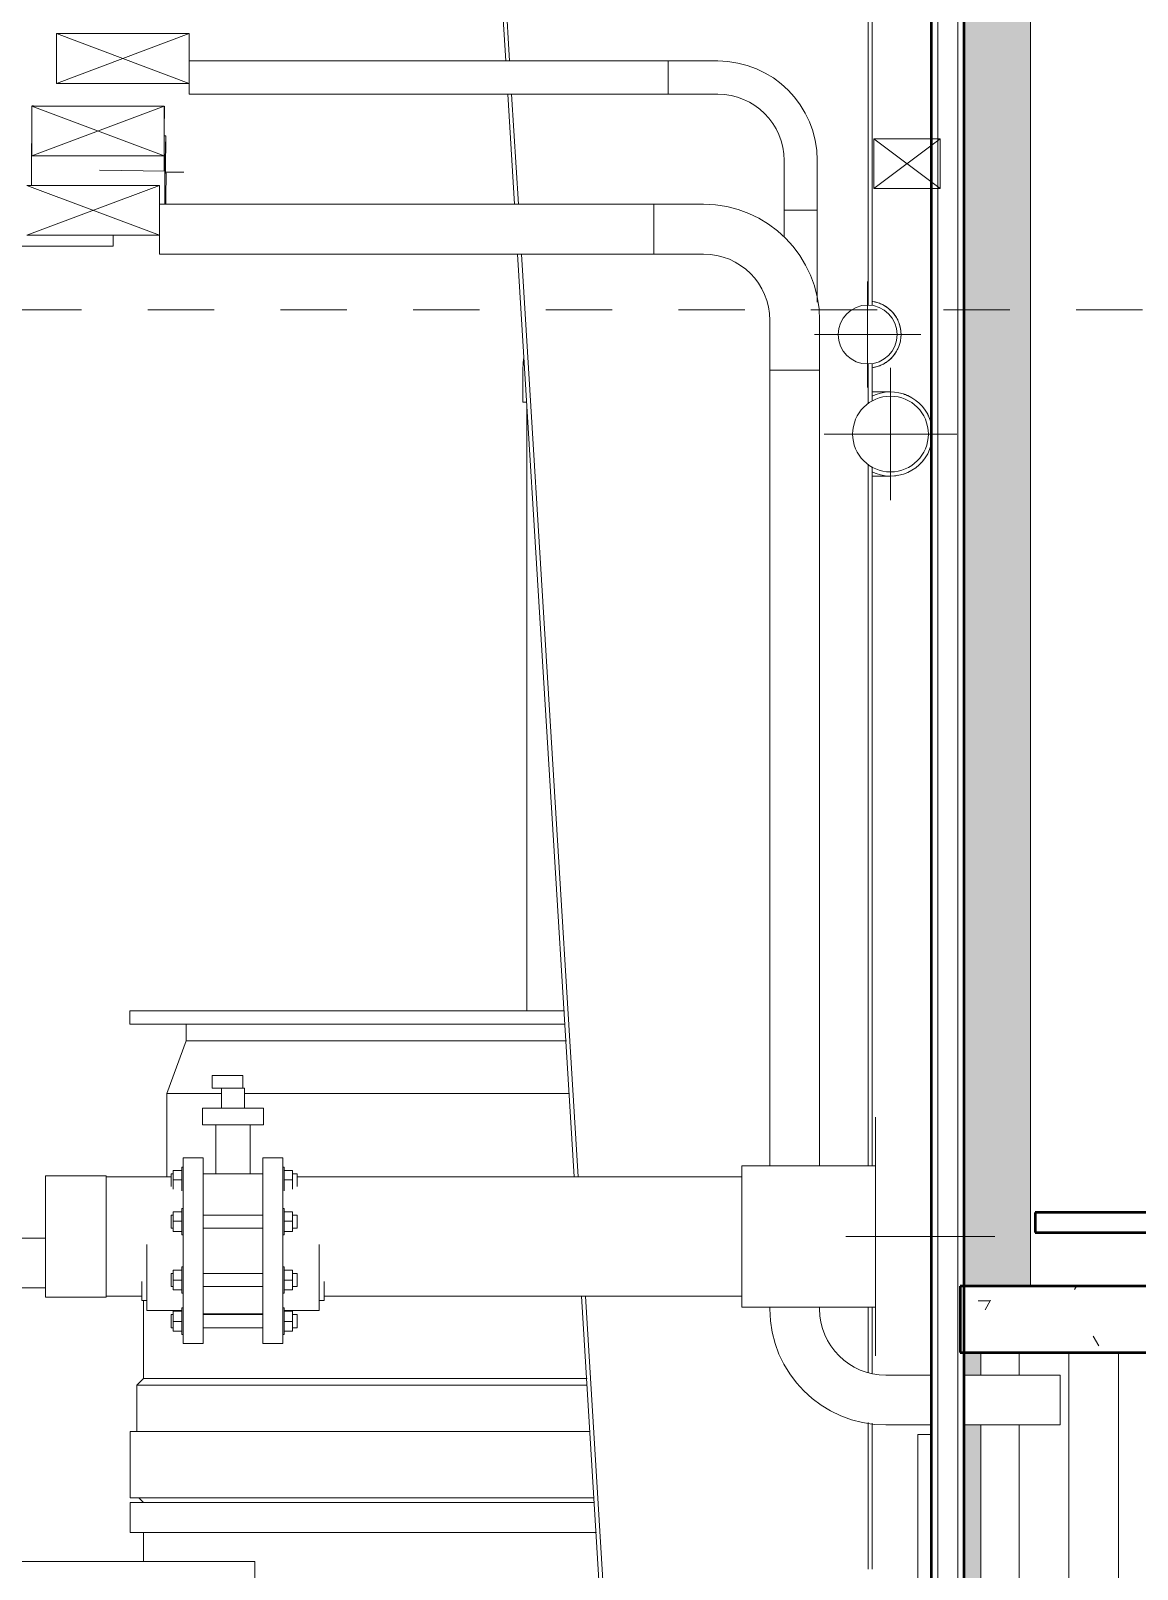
# Model space of a CAD drawing. Header units: metres. Extents: x 62 to 165, y -3 to 9.
# Drawn here: x 130.901 to 132.57, y 1.118 to 3.438 of the extents above; entities that cross this region are included whole.
import ezdxf

# ---------------------------------------------------------------- set-up
doc = ezdxf.new("R2010")
doc.units = ezdxf.units.M
doc.linetypes.add('Centro', pattern=[0.03175, 0.00635, -0.004763, 0.015875, -0.004763])
for name, color, linetype, lineweight in [('A-DOOR', 7, 'Continuous', 18), ('A-DOOR-FRAM', 7, 'Continuous', 18), ('A-FLOR-LEVL', 7, 'Continuous', 9), ('A-ROOF', 7, 'Continuous', 18), ('A-ROOF-PATT', 7, 'Continuous', 50), ('A-WALL', 7, 'Continuous', 18), ('A-WALL-PATT', 7, 'Continuous', 18), ('E-CABL-TRAY', 7, 'Continuous', 18), ('P-PIPE', 7, 'Continuous', 18), ('P-PIPE-CNTR', 7, 'Continuous', 18), ('P-SANR-FIXT', 7, 'Continuous', 18), ('S-COLS', 7, 'Continuous', 18)]:
    doc.layers.add(name, color=color, linetype=linetype, lineweight=lineweight)
doc.layers.add('E-CABL-TRAY-ANNO', color=7, linetype='Continuous', lineweight=18, true_color=0x007f00)

# ---------------------------------------------------------------- blocks, each defined once
blk = doc.blocks.new('BPC_Curva 90_ Interior - Codo 90_ Interior-1150921-Corte 02')
at = {"layer": 'E-CABL-TRAY', "color": 96, "true_color": 0x008000}
for p, q in [((-71.6017, 3.2795), (-71.6038, 3.2795)), ((-71.6031, 3.2265), (-71.6017, 3.2795)), ((-71.6018, 3.2265), (-71.6017, 3.2795)), ((-71.7016, 3.2279), (-71.6031, 3.2265)), ((-71.6031, 3.2265), (-71.6032, 3.1764)), ((-71.6009, 3.2235), (-71.6018, 3.2235)), ((-71.6009, 3.2235), (-71.6014, 3.1866)), ((-71.6014, 3.1866), (-71.6016, 3.1764))]:
    blk.add_line(p, q, dxfattribs=at)
blk.add_ellipse((-71.6016, 3.2335), major_axis=(0.00015, 0.01), ratio=0.011885, start_param=2.356228, end_param=3.141593, dxfattribs=at)
blk = doc.blocks.new('BPC_Curva 90_ Exterior - Codo 90_ Exterior-1150906-Corte 02')
at = {"layer": 'E-CABL-TRAY', "color": 96, "true_color": 0x008000}
for p, q in [((-71.8012, 3.3248), (-71.8037, 3.3248)), ((-71.6038, 3.2869), (-71.6037, 3.3243)), ((-71.8038, 3.2872), (-71.8039, 3.2498)), ((-71.8039, 3.2469), (-71.8039, 3.2498)), ((-71.7039, 3.2496), (-71.6039, 3.2493)), ((-71.6039, 3.2493), (-71.6039, 3.2464)), ((-71.8039, 3.2469), (-71.804, 3.205)), ((-71.6039, 3.2464), (-71.604, 3.2276))]:
    blk.add_line(p, q, dxfattribs=at)
blk = doc.blocks.new('BPC_Curva 90_ Exterior - Codo 90_ Exterior-1250960-Corte 02')
at = {"layer": 'E-CABL-TRAY', "color": 96, "true_color": 0x008000}
for p, q in [((-70.8443, 3.3425), (-70.8443, 3.3925)), ((-70.7693, 3.3925), (-70.8443, 3.3925)), ((-70.7693, 3.3425), (-70.8443, 3.3425)), ((-70.6693, 3.2425), (-70.6693, 3.1675)), ((-70.6193, 3.1675), (-70.6193, 3.2425)), ((-70.6193, 3.1675), (-70.6693, 3.1675))]:
    blk.add_line(p, q, dxfattribs=at)
for radius, start in [(0.15, 360), (0.1, 0)]:
    blk.add_arc((-70.7693, 3.2425), radius, start, 90, dxfattribs=at)
blk = doc.blocks.new('BPC_Curva 90_ Exterior - Codo 90_ Exterior-1265593-Corte 02')
at = {"layer": 'E-CABL-TRAY', "color": 96, "true_color": 0x008000}
for p, q in [((-70.8657, 3.1014), (-70.8657, 3.1764)), ((-70.7907, 3.1764), (-70.8657, 3.1764)), ((-70.7907, 3.1014), (-70.8657, 3.1014)), ((-70.6907, 3.0014), (-70.6907, 2.9264)), ((-70.6157, 2.9264), (-70.6157, 3.0014)), ((-70.6157, 2.9264), (-70.6907, 2.9264))]:
    blk.add_line(p, q, dxfattribs=at)
for radius, start in [(0.175, 360), (0.1, 0)]:
    blk.add_arc((-70.7907, 3.0014), radius, start, 90, dxfattribs=at)
blk = doc.blocks.new('BPC_Curva 90_ Interior - Codo 90_ Interior-1265683-Corte 02')
at = {"layer": 'E-CABL-TRAY', "color": 96, "true_color": 0x008000}
for p, q in [((-70.6907, 1.5133), (-70.6907, 1.5107)), ((-70.6157, 1.5107), (-70.6157, 1.5133)), ((-70.4476, 1.4107), (-70.5157, 1.4107)), ((-70.5157, 1.3357), (-70.4476, 1.3357))]:
    blk.add_line(p, q, dxfattribs=at)
for radius in [0.175, 0.1]:
    blk.add_arc((-70.5157, 1.5107), radius, 180, 270, dxfattribs=at)
blk = doc.blocks.new('AB1_REVER_ELE_ZZ_ZZ_MO_T_A_rvt-2-Corte 02')
at = {"layer": 'E-CABL-TRAY', "color": 96, "true_color": 0x008000}
for p, q in [((-71.5663, 3.3925), (-70.8443, 3.3925)), ((-70.8443, 3.3925), (-70.8443, 3.3425)), ((-71.5663, 3.3425), (-71.5663, 3.3588)), ((-71.5663, 3.3425), (-70.8443, 3.3425)), ((-71.6014, 3.2235), (-71.6014, 3.225)), ((-71.6014, 3.225), (-71.5742, 3.225)), ((-71.6014, 3.1764), (-71.6014, 3.1868)), ((-71.6113, 3.1764), (-70.8657, 3.1764)), ((-70.8657, 3.1764), (-70.8657, 3.1014)), ((-70.6693, 3.1675), (-70.6193, 3.1675)), ((-70.6693, 3.1675), (-70.6693, 3.127)), ((-70.6193, 3.1675), (-70.6193, 3.0287)), ((-72.181, 3.1133), (-71.681, 3.1133)), ((-71.681, 3.13), (-71.681, 3.1133)), ((-71.6113, 3.1014), (-71.6113, 3.13)), ((-71.6113, 3.1014), (-70.8657, 3.1014)), ((-70.6907, 2.9264), (-70.6157, 2.9264)), ((-70.6907, 2.9264), (-70.6907, 1.7267)), ((-70.6157, 2.9264), (-70.6157, 1.7267)), ((-72.0226, 1.6175), (-71.783, 1.6175)), ((-72.0226, 1.5425), (-71.783, 1.5425)), ((-70.3976, 1.4107), (-70.2532, 1.4107)), ((-70.2532, 1.4107), (-70.2532, 1.3357)), ((-70.3976, 1.3357), (-70.2532, 1.3357))]:
    blk.add_line(p, q, dxfattribs=at)
at = {"layer": 'E-CABL-TRAY-ANNO'}
for p, q in [((-71.7663, 3.4338), (-71.5663, 3.3588)), ((-71.5663, 3.4338), (-71.7663, 3.3588)), ((-71.7663, 3.4338), (-71.7663, 3.3588)), ((-71.5663, 3.4338), (-71.7663, 3.4338)), ((-71.5663, 3.3588), (-71.5663, 3.4338)), ((-71.7663, 3.3588), (-71.5663, 3.3588)), ((-71.6038, 3.3246), (-71.8038, 3.2496)), ((-71.8038, 3.3246), (-71.6038, 3.2496)), ((-71.8038, 3.3246), (-71.6038, 3.3246)), ((-71.8038, 3.2496), (-71.8038, 3.3246)), ((-71.6038, 3.3246), (-71.6038, 3.2496)), ((-70.4338, 3.275), (-70.5338, 3.2)), ((-70.5338, 3.275), (-70.4338, 3.2)), ((-70.5338, 3.275), (-70.4338, 3.275)), ((-70.5338, 3.2), (-70.5338, 3.275)), ((-70.4338, 3.275), (-70.4338, 3.2)), ((-71.6038, 3.2496), (-71.8038, 3.2496)), ((-71.8113, 3.205), (-71.6113, 3.13)), ((-71.6113, 3.205), (-71.8113, 3.13)), ((-71.6113, 3.205), (-71.8113, 3.205)), ((-71.6113, 3.13), (-71.6113, 3.205)), ((-70.4338, 3.2), (-70.5338, 3.2)), ((-71.8113, 3.13), (-71.6113, 3.13))]:
    blk.add_line(p, q, dxfattribs=at)
at = {"layer": 'E-CABL-TRAY', "color": 96, "lineweight": 18, "true_color": 0x008000}
for name in ['BPC_Curva 90_ Exterior - Codo 90_ Exterior-1250960-Corte 02', 'BPC_Curva 90_ Exterior - Codo 90_ Exterior-1150906-Corte 02', 'BPC_Curva 90_ Interior - Codo 90_ Interior-1150921-Corte 02', 'BPC_Curva 90_ Exterior - Codo 90_ Exterior-1265593-Corte 02', 'BPC_Curva 90_ Interior - Codo 90_ Interior-1265683-Corte 02']:
    blk.add_blockref(name, (0, 0), dxfattribs=at)
blk = doc.blocks.new('CPVC - Codo - Codo-1225737-Corte 02')
at = {"layer": 'P-PIPE', "color": 150, "true_color": 0x007dff}
for p, q in [((-71.063, 2.9288), (-71.063, 2.878)), ((-71.063, 2.878), (-71.0578, 2.878))]:
    blk.add_line(p, q, dxfattribs=at)
at = {"layer": 'P-PIPE', "color": 150, "true_color": 0x007dff, "flags": 128}
blk.add_lwpolyline([(-71.0616, 2.9456), (-71.0622, 2.9421), (-71.0626, 2.938), (-71.0629, 2.934), (-71.063, 2.9299), (-71.063, 2.9288)], dxfattribs=at)
blk = doc.blocks.new('Estanque de agua - Diametro_3_00m-V40-Corte 02')
at = {"layer": 'P-SANR-FIXT'}
for p in [(-71.4685, 1.13), (-71.4674, 1.1)]:
    blk.add_line(p, (-71.4674, 1.13), dxfattribs=at)
blk = doc.blocks.new('Estanque de agua - Diametro_3_00m-V41-Corte 02')
at = {"layer": 'P-SANR-FIXT'}
for p in [(-72.9888, 1.13), (-71.4674, 1.1)]:
    blk.add_line(p, (-71.4674, 1.13), dxfattribs=at)
blk = doc.blocks.new('Estanque de agua_2 - Estanque de agua_2-1455322-Corte 02')
at = {"layer": 'P-SANR-FIXT'}
for p, q in [((-71.656, 1.9602), (-71.656, 1.9402)), ((-71.656, 1.9602), (-71.5145, 1.9602)), ((-71.5145, 1.9602), (-71.0004, 1.9602)), ((-71.5145, 1.9402), (-71.656, 1.9402)), ((-71.571, 1.9402), (-71.571, 1.9152)), ((-70.9992, 1.9402), (-71.5145, 1.9402)), ((-71.571, 1.9152), (-71.6001, 1.8353)), ((-71.4565, 1.9152), (-71.571, 1.9152)), ((-70.9975, 1.9152), (-71.4565, 1.9152)), ((-71.6001, 1.8353), (-71.6001, 1.71)), ((-71.5182, 1.8353), (-71.6001, 1.8353)), ((-71.4763, 1.8353), (-71.4833, 1.8353)), ((-70.9928, 1.8353), (-71.4763, 1.8353)), ((-71.6351, 1.5233), (-71.6351, 1.4057)), ((-71.6351, 1.4057), (-71.6451, 1.3957)), ((-71.6451, 1.3957), (-71.6451, 1.3257)), ((-71.507, 1.3957), (-71.6451, 1.3957)), ((-71.5002, 1.4057), (-71.6351, 1.4057)), ((-70.966, 1.3957), (-71.507, 1.3957)), ((-70.9664, 1.4057), (-71.5002, 1.4057)), ((-71.6551, 1.3257), (-71.6551, 1.2257)), ((-71.5139, 1.3257), (-71.6551, 1.3257)), ((-70.9617, 1.3257), (-71.5139, 1.3257)), ((-71.5139, 1.2257), (-71.6551, 1.2257)), ((-71.6551, 1.2186), (-71.6551, 1.1736)), ((-71.5139, 1.2186), (-71.6551, 1.2186)), ((-71.6421, 1.2257), (-71.6351, 1.2186)), ((-70.9554, 1.2257), (-71.5139, 1.2257)), ((-70.9549, 1.2186), (-71.5139, 1.2186)), ((-71.5139, 1.1736), (-71.6551, 1.1736)), ((-71.6351, 1.1736), (-71.6351, 1.1686)), ((-71.6351, 1.1686), (-71.6351, 1.13)), ((-70.9521, 1.1736), (-71.5139, 1.1736))]:
    blk.add_line(p, q, dxfattribs=at)
blk = doc.blocks.new('CPVC - Codo - Codo-V128-Corte 02')
at = {"layer": 'P-PIPE', "color": 150, "true_color": 0x007dff, "flags": 128}
for points in [[(-70.5367, 3.03), (-70.5353, 3.0298), (-70.5333, 3.0294), (-70.5313, 3.029), (-70.5294, 3.0284), (-70.5275, 3.0278), (-70.5256, 3.0272), (-70.5237, 3.0264), (-70.5218, 3.0256), (-70.52, 3.0247), (-70.5183, 3.0237), (-70.5165, 3.0227), (-70.5148, 3.0216), (-70.5132, 3.0204), (-70.5116, 3.0192), (-70.5101, 3.0179), (-70.5086, 3.0165), (-70.5071, 3.0151), (-70.5058, 3.0136), (-70.5045, 3.0121), (-70.5032, 3.0105), (-70.502, 3.0089), (-70.5009, 3.0072), (-70.4998, 3.0055), (-70.4989, 3.0038), (-70.4979, 3.002), (-70.4971, 3.0001), (-70.4963, 2.9983), (-70.4956, 2.9964), (-70.495, 2.9945), (-70.4945, 2.9925), (-70.494, 2.9905), (-70.4936, 2.9886), (-70.4933, 2.9866), (-70.4931, 2.9846), (-70.493, 2.9826), (-70.4929, 2.9805), (-70.4929, 2.98)], [(-70.4929, 2.98), (-70.4929, 2.978), (-70.4931, 2.976), (-70.4933, 2.974), (-70.4935, 2.972), (-70.4939, 2.97), (-70.4943, 2.968), (-70.4949, 2.9661), (-70.4955, 2.9641), (-70.4961, 2.9622), (-70.4969, 2.9604), (-70.4977, 2.9585), (-70.4986, 2.9567), (-70.4996, 2.955), (-70.5006, 2.9532), (-70.5017, 2.9515), (-70.5029, 2.9499), (-70.5041, 2.9483), (-70.5054, 2.9468), (-70.5068, 2.9453), (-70.5082, 2.9438), (-70.5097, 2.9425), (-70.5112, 2.9411), (-70.5128, 2.9399), (-70.5144, 2.9387), (-70.5161, 2.9376), (-70.5178, 2.9365), (-70.5196, 2.9355), (-70.5213, 2.9346), (-70.5232, 2.9338), (-70.525, 2.933), (-70.5269, 2.9323), (-70.5289, 2.9317), (-70.5308, 2.9312), (-70.5328, 2.9307), (-70.5347, 2.9303), (-70.5367, 2.93)]]:
    blk.add_lwpolyline(points, dxfattribs=at)
at = {"layer": 'P-PIPE', "color": 150, "true_color": 0x007dff}
for start, end in [(360, 82.3865), (277.6135, 360)]:
    blk.add_arc((-70.5433, 2.98), 0.0504, start, end, dxfattribs=at)
blk = doc.blocks.new('CPVC - Codo - Codo-V129-Corte 02')
at = {"layer": 'P-PIPE', "color": 150, "true_color": 0x007dff}
for p, q in [((-70.639, 1.7267), (-70.733, 1.7267)), ((-70.733, 1.7267), (-70.733, 1.62)), ((-70.733, 1.62), (-70.733, 1.5133)), ((-70.733, 1.5133), (-70.639, 1.5133))]:
    blk.add_line(p, q, dxfattribs=at)
at = {"layer": 'P-PIPE', "color": 150, "true_color": 0x007dff, "flags": 128}
for points in [[(-70.5314, 1.7267), (-70.5355, 1.7267), (-70.5475, 1.7267), (-70.5665, 1.7267), (-70.591, 1.7267), (-70.6192, 1.7267), (-70.639, 1.7267)], [(-70.639, 1.5133), (-70.6095, 1.5133), (-70.5823, 1.5133), (-70.5595, 1.5133), (-70.5427, 1.5133), (-70.5332, 1.5133), (-70.5314, 1.5133)]]:
    blk.add_lwpolyline(points, dxfattribs=at)
blk = doc.blocks.new('Valvula con brida - Estandar - Valvula con brida - Estandar-V130-Corte 02')
at = {"layer": 'P-PIPE', "color": 150, "true_color": 0x007dff}
for p, q in [((-71.5315, 1.8628), (-71.5148, 1.8628)), ((-71.5315, 1.8437), (-71.5315, 1.8628)), ((-71.4856, 1.8628), (-71.5148, 1.8628)), ((-71.4856, 1.8437), (-71.4856, 1.8628)), ((-71.5178, 1.8437), (-71.5315, 1.8437)), ((-71.5178, 1.8437), (-71.5178, 1.8134)), ((-71.5178, 1.8437), (-71.4828, 1.8437)), ((-71.4828, 1.8134), (-71.4828, 1.8437)), ((-71.5463, 1.8134), (-71.5463, 1.7884)), ((-71.4544, 1.8134), (-71.5463, 1.8134)), ((-71.4544, 1.7884), (-71.4544, 1.8134)), ((-71.4544, 1.7884), (-71.5463, 1.7884)), ((-71.5263, 1.7884), (-71.5263, 1.7145)), ((-71.4744, 1.7145), (-71.4744, 1.7884)), ((-71.5903, 1.7051), (-71.5903, 1.7196)), ((-71.5903, 1.7196), (-71.5776, 1.7196)), ((-71.5753, 1.7246), (-71.5776, 1.7246)), ((-71.5776, 1.7246), (-71.5776, 1.7046)), ((-71.5453, 1.7383), (-71.5753, 1.7383)), ((-71.5753, 1.7383), (-71.5753, 1.5983)), ((-71.5453, 1.7383), (-71.5453, 1.5983)), ((-71.4253, 1.7383), (-71.4553, 1.7383)), ((-71.4553, 1.7383), (-71.4553, 1.5983)), ((-71.4253, 1.7383), (-71.4253, 1.5983)), ((-71.423, 1.7246), (-71.4253, 1.7246)), ((-71.423, 1.7046), (-71.423, 1.7246)), ((-71.423, 1.7196), (-71.4103, 1.7196)), ((-71.4103, 1.7196), (-71.4103, 1.7051)), ((-71.5903, 1.7146), (-71.5933, 1.7146)), ((-71.5903, 1.7146), (-71.5933, 1.7146)), ((-71.5933, 1.7146), (-71.5933, 1.7145)), ((-71.5933, 1.7146), (-71.5933, 1.7007)), ((-71.5933, 1.7007), (-71.5933, 1.6953)), ((-71.5903, 1.6913), (-71.5903, 1.7051)), ((-71.5776, 1.7051), (-71.5903, 1.7051)), ((-71.5776, 1.7046), (-71.5776, 1.689)), ((-71.5263, 1.7146), (-71.5453, 1.7146)), ((-71.4553, 1.7146), (-71.5453, 1.7146)), ((-71.4553, 1.7146), (-71.4744, 1.7146)), ((-71.4103, 1.7051), (-71.423, 1.7051)), ((-71.423, 1.689), (-71.423, 1.7046)), ((-71.4037, 1.7146), (-71.4103, 1.7146)), ((-71.4037, 1.7146), (-71.4103, 1.7146)), ((-71.4103, 1.7051), (-71.4103, 1.6913)), ((-71.4037, 1.7145), (-71.4037, 1.7146)), ((-71.4037, 1.7007), (-71.4037, 1.7146)), ((-71.4037, 1.6953), (-71.4037, 1.7007)), ((-71.5903, 1.6523), (-71.5933, 1.6523)), ((-71.5933, 1.6523), (-71.5933, 1.6331)), ((-71.5903, 1.6429), (-71.5903, 1.6573)), ((-71.5903, 1.6573), (-71.5776, 1.6573)), ((-71.5753, 1.6623), (-71.5776, 1.6623)), ((-71.5776, 1.6623), (-71.5776, 1.6423)), ((-71.4553, 1.6523), (-71.5453, 1.6523)), ((-71.423, 1.6623), (-71.4253, 1.6623)), ((-71.423, 1.6423), (-71.423, 1.6623)), ((-71.423, 1.6573), (-71.4103, 1.6573)), ((-71.4103, 1.6573), (-71.4103, 1.6429)), ((-71.4037, 1.6523), (-71.4103, 1.6523)), ((-71.4037, 1.6331), (-71.4037, 1.6523)), ((-71.5933, 1.6331), (-71.5933, 1.6323)), ((-71.5933, 1.6323), (-71.5903, 1.6323)), ((-71.5903, 1.6273), (-71.5903, 1.6429)), ((-71.5776, 1.6429), (-71.5903, 1.6429)), ((-71.5776, 1.6273), (-71.5903, 1.6273)), ((-71.5776, 1.6423), (-71.5776, 1.6223)), ((-71.5453, 1.6323), (-71.4553, 1.6323)), ((-71.4103, 1.6429), (-71.423, 1.6429)), ((-71.423, 1.6223), (-71.423, 1.6423)), ((-71.4103, 1.6273), (-71.423, 1.6273)), ((-71.4103, 1.6429), (-71.4103, 1.6273)), ((-71.4103, 1.6323), (-71.4037, 1.6323)), ((-71.4037, 1.6323), (-71.4037, 1.6331)), ((-71.6303, 1.6078), (-71.6303, 1.5983)), ((-71.5776, 1.6223), (-71.5753, 1.6223)), ((-71.4253, 1.6223), (-71.423, 1.6223)), ((-71.3703, 1.5983), (-71.3703, 1.6078)), ((-71.6303, 1.5983), (-71.6303, 1.5083)), ((-71.5753, 1.5983), (-71.5753, 1.4583)), ((-71.5453, 1.5983), (-71.5453, 1.4583)), ((-71.4553, 1.5983), (-71.4553, 1.4583)), ((-71.4253, 1.5983), (-71.4253, 1.4583)), ((-71.3703, 1.5083), (-71.3703, 1.5983)), ((-71.5903, 1.5643), (-71.5933, 1.5643)), ((-71.5933, 1.5643), (-71.5933, 1.5636)), ((-71.5933, 1.5636), (-71.5933, 1.5443)), ((-71.5903, 1.5538), (-71.5903, 1.5693)), ((-71.5903, 1.5693), (-71.5776, 1.5693)), ((-71.5753, 1.5743), (-71.5776, 1.5743)), ((-71.5776, 1.5743), (-71.5776, 1.5543)), ((-71.4553, 1.5643), (-71.5453, 1.5643)), ((-71.423, 1.5743), (-71.4253, 1.5743)), ((-71.423, 1.5543), (-71.423, 1.5743)), ((-71.423, 1.5693), (-71.4103, 1.5693)), ((-71.4103, 1.5693), (-71.4103, 1.5538)), ((-71.4037, 1.5643), (-71.4103, 1.5643)), ((-71.4037, 1.5636), (-71.4037, 1.5643)), ((-71.4037, 1.5443), (-71.4037, 1.5636)), ((-71.6376, 1.552), (-71.6376, 1.5233)), ((-71.5933, 1.5443), (-71.5903, 1.5443)), ((-71.5903, 1.5393), (-71.5903, 1.5538)), ((-71.5903, 1.5538), (-71.5776, 1.5538)), ((-71.5776, 1.5393), (-71.5903, 1.5393)), ((-71.5776, 1.5543), (-71.5776, 1.5343)), ((-71.5776, 1.5343), (-71.5753, 1.5343)), ((-71.5453, 1.5443), (-71.4553, 1.5443)), ((-71.4253, 1.5343), (-71.423, 1.5343)), ((-71.423, 1.5343), (-71.423, 1.5543)), ((-71.423, 1.5538), (-71.4103, 1.5538)), ((-71.4103, 1.5393), (-71.423, 1.5393)), ((-71.4103, 1.5538), (-71.4103, 1.5393)), ((-71.4103, 1.5443), (-71.4037, 1.5443)), ((-71.363, 1.5233), (-71.363, 1.552)), ((-71.6376, 1.5233), (-71.6303, 1.5233)), ((-71.6303, 1.5083), (-71.5776, 1.5083)), ((-71.5753, 1.5121), (-71.5776, 1.5121)), ((-71.5776, 1.5121), (-71.5776, 1.4921)), ((-71.423, 1.5121), (-71.4253, 1.5121)), ((-71.423, 1.4921), (-71.423, 1.5121)), ((-71.423, 1.5083), (-71.3703, 1.5083)), ((-71.3703, 1.5233), (-71.363, 1.5233)), ((-71.5903, 1.5021), (-71.5933, 1.5021)), ((-71.5903, 1.5021), (-71.5933, 1.5021)), ((-71.5933, 1.5021), (-71.5933, 1.4959)), ((-71.5933, 1.5021), (-71.5933, 1.502)), ((-71.5933, 1.4959), (-71.5933, 1.4821)), ((-71.5903, 1.4915), (-71.5903, 1.5071)), ((-71.5903, 1.5071), (-71.5776, 1.5071)), ((-71.5903, 1.4771), (-71.5903, 1.4915)), ((-71.5903, 1.4915), (-71.5776, 1.4915)), ((-71.5776, 1.4921), (-71.5776, 1.4721)), ((-71.5453, 1.5033), (-71.4553, 1.5033)), ((-71.4553, 1.5021), (-71.5453, 1.5021)), ((-71.4553, 1.5021), (-71.5453, 1.5021)), ((-71.423, 1.5071), (-71.4103, 1.5071)), ((-71.423, 1.4721), (-71.423, 1.4921)), ((-71.423, 1.4915), (-71.4103, 1.4915)), ((-71.4103, 1.5071), (-71.4103, 1.4915)), ((-71.4037, 1.5021), (-71.4103, 1.5021)), ((-71.4037, 1.5021), (-71.4103, 1.5021)), ((-71.4103, 1.4915), (-71.4103, 1.4771)), ((-71.4037, 1.4959), (-71.4037, 1.5021)), ((-71.4037, 1.502), (-71.4037, 1.5021)), ((-71.4037, 1.4821), (-71.4037, 1.4959)), ((-71.5933, 1.4822), (-71.5933, 1.4821)), ((-71.5933, 1.4821), (-71.5903, 1.4821)), ((-71.5933, 1.4821), (-71.5903, 1.4821)), ((-71.5776, 1.4771), (-71.5903, 1.4771)), ((-71.5776, 1.4721), (-71.5753, 1.4721)), ((-71.5453, 1.4821), (-71.4553, 1.4821)), ((-71.5453, 1.4821), (-71.4553, 1.4821)), ((-71.4253, 1.4721), (-71.423, 1.4721)), ((-71.4103, 1.4771), (-71.423, 1.4771)), ((-71.4103, 1.4821), (-71.4037, 1.4821)), ((-71.4103, 1.4821), (-71.4037, 1.4821)), ((-71.4037, 1.4821), (-71.4037, 1.4822)), ((-71.5753, 1.4583), (-71.5453, 1.4583)), ((-71.4553, 1.4583), (-71.4253, 1.4583))]:
    blk.add_line(p, q, dxfattribs=at)
blk = doc.blocks.new('M_Cap - Generic - Standard-1458400-Corte 02')
at = {"layer": 'P-PIPE', "color": 150, "true_color": 0x007dff}
for p, q in [((-71.6914, 1.7116), (-71.783, 1.7116)), ((-71.783, 1.7116), (-71.783, 1.62)), ((-71.6914, 1.62), (-71.6914, 1.7116)), ((-71.783, 1.62), (-71.783, 1.5284)), ((-71.6914, 1.5284), (-71.6914, 1.62)), ((-71.783, 1.5284), (-71.6914, 1.5284))]:
    blk.add_line(p, q, dxfattribs=at)
blk = doc.blocks.new('CPVC - Codo - Codo-1225387-Corte 02')
at = {"layer": 'P-PIPE', "color": 150, "true_color": 0x007dff, "flags": 128}
for points in [[(-70.5367, 2.8935), (-70.5308, 2.8935), (-70.5165, 2.8935), (-70.5094, 2.8935), (-70.5088, 2.8935)], [(-70.4887, 2.8898), (-70.4863, 2.8894), (-70.4834, 2.8876)], [(-70.4698, 2.8795), (-70.4668, 2.8777), (-70.4658, 2.8764)], [(-70.4533, 2.8605), (-70.4527, 2.8598), (-70.4518, 2.8569)], [(-70.4489, 2.81), (-70.4493, 2.8076), (-70.4511, 2.8046)], [(-70.4593, 2.7911), (-70.4611, 2.7881), (-70.4624, 2.787)], [(-70.5088, 2.7665), (-70.5128, 2.7665), (-70.5246, 2.7665), (-70.5367, 2.7665)], [(-70.4977, 2.768), (-70.5007, 2.767), (-70.5088, 2.7665)], [(-70.4782, 2.7745), (-70.479, 2.7739), (-70.4818, 2.773)]]:
    blk.add_lwpolyline(points, dxfattribs=at)
at = {"layer": 'P-PIPE', "color": 150, "true_color": 0x007dff}
for start, end in [(15.3385, 116.256), (243.744, 344.6615)]:
    blk.add_arc((-70.5088, 2.83), 0.0635, start, end, dxfattribs=at)
blk = doc.blocks.new('AB1_REVER_SAN_ZZ_ZZ_MO_T_A_rvt-2-Corte 02')
at = {"layer": 'P-PIPE', "color": 150, "true_color": 0x007dff}
for p, q in [((-71.0571, 2.8717), (-71.0571, 1.9602)), ((-71.5933, 1.71), (-71.6914, 1.71)), ((-70.733, 1.71), (-71.4037, 1.71)), ((-71.6914, 1.53), (-71.6376, 1.53)), ((-71.363, 1.53), (-70.733, 1.53))]:
    blk.add_line(p, q, dxfattribs=at)
for centre, radius, start, end in [((-70.5433, 2.98), 0.0445, 0, 180), ((-70.5433, 2.98), 0.0444, 180, 360), ((-70.5088, 2.83), 0.0571, 0, 180), ((-70.5088, 2.83), 0.0572, 180, 360)]:
    blk.add_arc(centre, radius, start, end, dxfattribs=at)
at = {"layer": 'P-PIPE-CNTR', "color": 150, "true_color": 0x007dff}
for p, q in [((-70.5433, 2.9), (-70.5433, 3.06)), ((-70.6233, 2.98), (-70.4633, 2.98)), ((-70.5088, 2.73), (-70.5088, 2.93)), ((-70.6088, 2.83), (-70.4088, 2.83)), ((-70.5314, 1.44), (-70.5314, 1.8)), ((-70.5759, 1.62), (-70.3514, 1.62))]:
    blk.add_line(p, q, dxfattribs=at)
at = {"layer": 'P-PIPE', "lineweight": 18}
for name in ['CPVC - Codo - Codo-V128-Corte 02', 'CPVC - Codo - Codo-1225737-Corte 02', 'CPVC - Codo - Codo-1225387-Corte 02', 'Valvula con brida - Estandar - Valvula con brida - Estandar-V130-Corte 02', 'CPVC - Codo - Codo-V129-Corte 02', 'M_Cap - Generic - Standard-1458400-Corte 02']:
    blk.add_blockref(name, (0, 0), dxfattribs=at)
at = {"layer": 'P-SANR-FIXT', "lineweight": 18}
for name in ['Estanque de agua_2 - Estanque de agua_2-1455322-Corte 02', 'Estanque de agua - Diametro_3_00m-V41-Corte 02', 'Estanque de agua - Diametro_3_00m-V40-Corte 02']:
    blk.add_blockref(name, (0, 0), dxfattribs=at)
blk = doc.blocks.new('AB1_REVER_SITIO_ZZ_ZZ_MO_T_B_rvt-2-Corte 02')
at = {"layer": 'A-ROOF', "lineweight": 50}
for p, q in [((-70.2905, 1.656), (-70.2905, 1.626)), ((-67.7905, 1.656), (-70.2905, 1.656)), ((-70.2905, 1.626), (-67.7905, 1.626))]:
    blk.add_line(p, q, dxfattribs=at)
blk = doc.blocks.new('M_Door-Interior-Single-Flush_Panel-Wood - 750 x 2000mm-1356992-Corte 02')
at = {"layer": 'A-DOOR', "true_color": 0x808080}
h = blk.add_hatch(dxfattribs=at)
h.set_pattern_fill('FP_11', color=8, style=0, pattern_type=2)
h.set_pattern_definition([(90, (-80.74, 3.148), (-0.15, 9e-18), [])])
h.paths.add_polyline_path([(-70.3776, -0.75), (-70.3776, -0.7), (-70.3976, -0.7), (-70.3976, -0.75)])
at = {"layer": 'A-DOOR'}
for p, q in [((-70.4476, 1.3214), (-70.4676, 1.3214)), ((-70.4676, 1.3214), (-70.4676, -0.55)), ((-70.4676, -0.7), (-70.4676, -0.75)), ((-70.4476, -0.7), (-70.4476, -0.75)), ((-70.3976, -0.7), (-70.3976, -0.75)), ((-70.3776, -0.7), (-70.3776, -0.75))]:
    blk.add_line(p, q, dxfattribs=at)
at = {"layer": 'A-DOOR-FRAM'}
blk.add_line((-70.4475, -0.7), (-70.4475, -0.75), dxfattribs=at)

msp = doc.modelspace()

# ---------------------------------------------------------------- hatches: boundary and pattern name
at = {"layer": 'A-ROOF-PATT', "lineweight": 18}
h = msp.add_hatch(dxfattribs=at)
h.set_pattern_fill('FP_9', color=256, style=0, pattern_type=2)
h.set_pattern_definition([(0, (121.96645, 3.148), (0.4064, 0.1016), [0.01676, -0.28804, 0.01676, -0.28804, -1.626]), (0, (121.96645, 3.148), (0.4064, 0.1016), [-0.6096, 0.01676, -0.59284, 0.01676, -0.28804, -0.7112]), (0, (121.96645, 3.148), (0.4064, 0.1016), [-1.524, 0.01676, -0.18644, 0.01676, -0.49124]), (120, (122.11945, 3.198), (-0.2911882, 0.3011527), [0.01676, -0.28804, 0.01676, -0.28804, -1.626]), (120, (122.11945, 3.198), (-0.2911882, 0.3011527), [-0.6096, 0.01676, -0.59284, 0.01676, -0.28804, -0.7112]), (120, (122.11945, 3.198), (-0.2911882, 0.3011527), [-1.524, 0.01676, -0.18644, 0.01676, -0.49124]), (240, (122.17045, 3.402), (-0.1152118, -0.4027527), [0.01676, -0.28804, 0.01676, -0.28804, -1.626]), (240, (122.17045, 3.402), (-0.1152118, -0.4027527), [-0.6096, 0.01676, -0.59284, 0.01676, -0.28804, -0.7112]), (240, (122.17045, 3.402), (-0.1152118, -0.4027527), [-1.524, 0.01676, -0.18644, 0.01676, -0.49124])])
h.paths.add_polyline_path([(135.4356, 1.4451), (135.4356, 1.5451), (132.3027, 1.5451), (132.3027, 1.4451), (135.2539, 1.4451)])
at = {"layer": 'A-WALL-PATT', "lineweight": 5, "true_color": 0x0080ff}
h = msp.add_hatch(color=150, dxfattribs=at)
h.paths.add_polyline_path([(132.3089, -0.5), (132.3339, -0.5), (132.3339, 1.3357), (132.3089, 1.3357), (132.3089, -0.2831)])
h.paths.add_polyline_path([(132.3339, 1.4107), (132.3339, 1.4451), (132.3089, 1.4451), (132.3089, 1.4107)])
h.paths.add_polyline_path([(132.4089, 1.5451), (132.4089, 4.4336), (132.3634, 4.4336), (132.3634, 4.3344), (132.3627, 4.3344), (132.3626, 4.3344), (132.3089, 4.3449), (132.3089, 1.5451), (132.3339, 1.5451)])
at = {"layer": 'A-WALL-PATT', "true_color": 0x787878}
h = msp.add_hatch(dxfattribs=at)
h.set_pattern_fill('FP_10', color=8, style=0, pattern_type=2)
h.set_pattern_definition([(90, (121.96645, 3.148), (-0.075, 5e-18), [])])
h.paths.add_polyline_path([(132.4089, -0.849), (132.4089, -1), (132.4738, -1), (132.4738, -0.849)])
h.paths.add_polyline_path([(135.1039, -1.0692), (135.1039, 1.4451), (132.3339, 1.4451), (132.3339, 1.4107), (132.4532, 1.4107), (132.4532, 1.3357), (132.3339, 1.3357), (132.3339, -0.55), (132.4089, -0.55), (132.4089, -0.7), (132.3339, -0.7), (132.3339, -0.75), (132.4089, -0.75), (132.4089, -0.849), (132.4738, -0.8487), (132.4738, -0.8351), (134.3642, -1.0144), (135.076, -1.0672)])

# ---------------------------------------------------------------- linework, layer by layer
at = {"layer": 'A-FLOR-LEVL', "color": 9, "linetype": 'Centro', "true_color": 0xc0c0c0}
msp.add_line((105.2777, 3.0173), (137.58, 3.0173), dxfattribs=at)
at = {"layer": 'A-ROOF', "lineweight": 50}
for p, q in [((135.4356, 1.5451), (132.3027, 1.5451)), ((132.3027, 1.5451), (132.3027, 1.4451)), ((132.3027, 1.4451), (135.1039, 1.4451))]:
    msp.add_line(p, q, dxfattribs=at)
at = {"layer": 'A-WALL'}
for p, q in [((132.4089, 4.4336), (132.4089, 1.5451)), ((132.2689, 4.4076), (132.2689, -0.55)), ((132.2989, 4.4076), (132.2989, -0.5)), ((132.3339, 1.4451), (132.3339, 1.4107)), ((132.3339, 1.3357), (132.3339, -0.5))]:
    msp.add_line(p, q, dxfattribs=at)
at = {"layer": 'A-WALL', "lineweight": 50}
for p, q in [((132.2589, 4.4076), (132.2589, -0.55)), ((132.3089, -0.5), (132.3089, 4.4076))]:
    msp.add_line(p, q, dxfattribs=at)
at = {"layer": 'S-COLS'}
for p, q in [((131.5898, 3.8426), (131.6174, 3.3925)), ((131.5956, 3.8426), (131.6232, 3.3925)), ((132.1639, 3.7328), (132.1639, 3.0242)), ((132.1698, 3.7315), (132.1698, 3.0236)), ((131.6205, 3.3425), (131.6307, 3.1764)), ((131.6263, 3.3425), (131.6365, 3.1764)), ((131.6353, 3.1014), (131.7207, 1.71)), ((131.6411, 3.1014), (131.7265, 1.71)), ((132.1639, 2.9357), (132.1639, 2.8755)), ((132.1698, 2.9364), (132.1698, 2.8798)), ((132.1639, 2.7845), (132.1639, 1.7267)), ((132.1698, 2.7803), (132.1698, 1.7267)), ((131.7317, 1.53), (131.8698, -0.7189)), ((131.7375, 1.53), (131.8756, -0.7189)), ((132.1639, 1.5133), (132.1639, 1.4149)), ((132.1698, 1.5133), (132.1698, 1.414)), ((132.1639, 1.3392), (132.1639, 1.1181)), ((132.1698, 1.3384), (132.1698, 1.1181))]:
    msp.add_line(p, q, dxfattribs=at)

# ---------------------------------------------------------------- block references
at = {"lineweight": 5}
for name in ['AB1_REVER_SAN_ZZ_ZZ_MO_T_A_rvt-2-Corte 02', 'AB1_REVER_ELE_ZZ_ZZ_MO_T_A_rvt-2-Corte 02', 'AB1_REVER_SITIO_ZZ_ZZ_MO_T_B_rvt-2-Corte 02']:
    msp.add_blockref(name, (202.7064, 0), dxfattribs=at)
at = {"layer": 'A-DOOR'}
msp.add_blockref('M_Door-Interior-Single-Flush_Panel-Wood - 750 x 2000mm-1356992-Corte 02', (202.7064, 0), dxfattribs=at)

doc.saveas('drawing.dxf')
